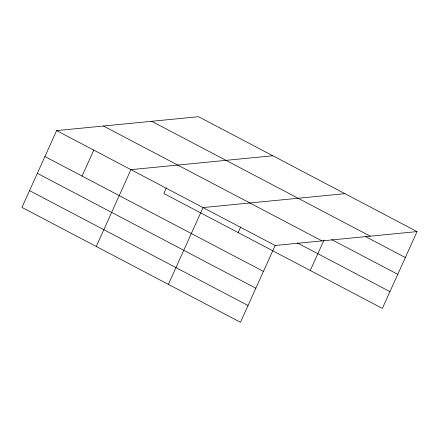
<?xml version="1.0" encoding="UTF-8"?>
<svg xmlns="http://www.w3.org/2000/svg" width="439" height="439" viewBox="0 0 439 439"><rect width="100%" height="100%" fill="white"/><g stroke="black" fill="none" stroke-linecap="round" stroke-linejoin="round"><path stroke-width="0.66" d="M417.05 231.589L198.527 116.708L56.631 130.597L21.95 207.411L240.473 322.292L275.154 245.483L417.05 231.589L382.369 308.403L163.846 193.517L166.37 187.925M82.066 176.072L93.781 150.127M96.245 246.471L130.932 169.657L272.828 155.768M168.362 284.384L203.043 207.57L344.939 193.676M238.141 232.577L240.671 226.985M310.258 270.49L323.971 240.111M151.702 121.29L370.225 236.171M365.341 236.506L405.334 257.528M331.703 239.595L397.756 274.32M103.456 126.015L321.979 240.896M297.23 242.871L389.947 291.611M56.631 130.597L275.154 245.483M44.921 156.542L263.438 271.423M37.337 173.328L255.86 288.209M29.528 190.625L248.051 305.506"/></g></svg>
